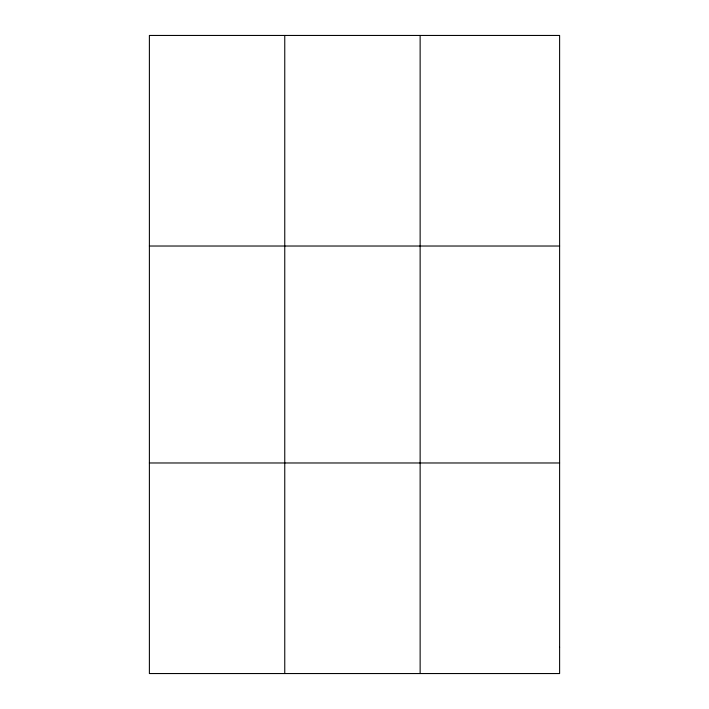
<?xml version="1.0" encoding="UTF-8"?>
<svg xmlns="http://www.w3.org/2000/svg" width="709" height="709" viewBox="0 0 709 709"><rect width="100%" height="100%" fill="white"/><g stroke="black" fill="none" stroke-linecap="round" stroke-linejoin="round"><path stroke-width="1.06" d="M284.761 35.45L284.761 673.55M420.136 35.45L420.136 673.55M149.386 246.023L559.614 246.023M149.386 462.977L559.614 462.977M559.614 647.228L559.614 673.55L149.386 673.55L149.386 35.45L559.614 35.45L559.614 647.228"/></g></svg>
